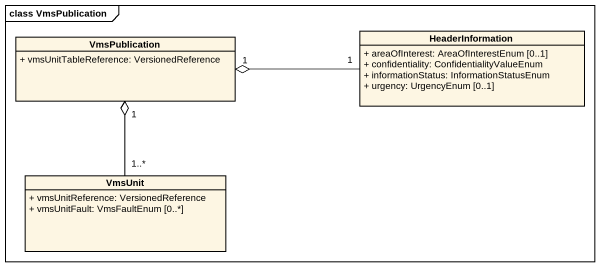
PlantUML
@startuml
mainframe class VmsPublication
hide circle
hide empty members
skinparam classAttributeIconSize 0
class VmsPublication {
  + vmsUnitTableReference: VersionedReference
}
class HeaderInformation {
  + areaOfInterest: AreaOfInterestEnum [0..1]
  + confidentiality: ConfidentialityValueEnum
  + informationStatus: InformationStatusEnum
  + urgency: UrgencyEnum [0..1]
}
class VmsUnit {
  + vmsUnitReference: VersionedReference
  + vmsUnitFault: VmsFaultEnum [0..*]
}
HeaderInformation "1" -left-o "1" VmsPublication
VmsUnit "1..*" -up-o "1" VmsPublication
@enduml
